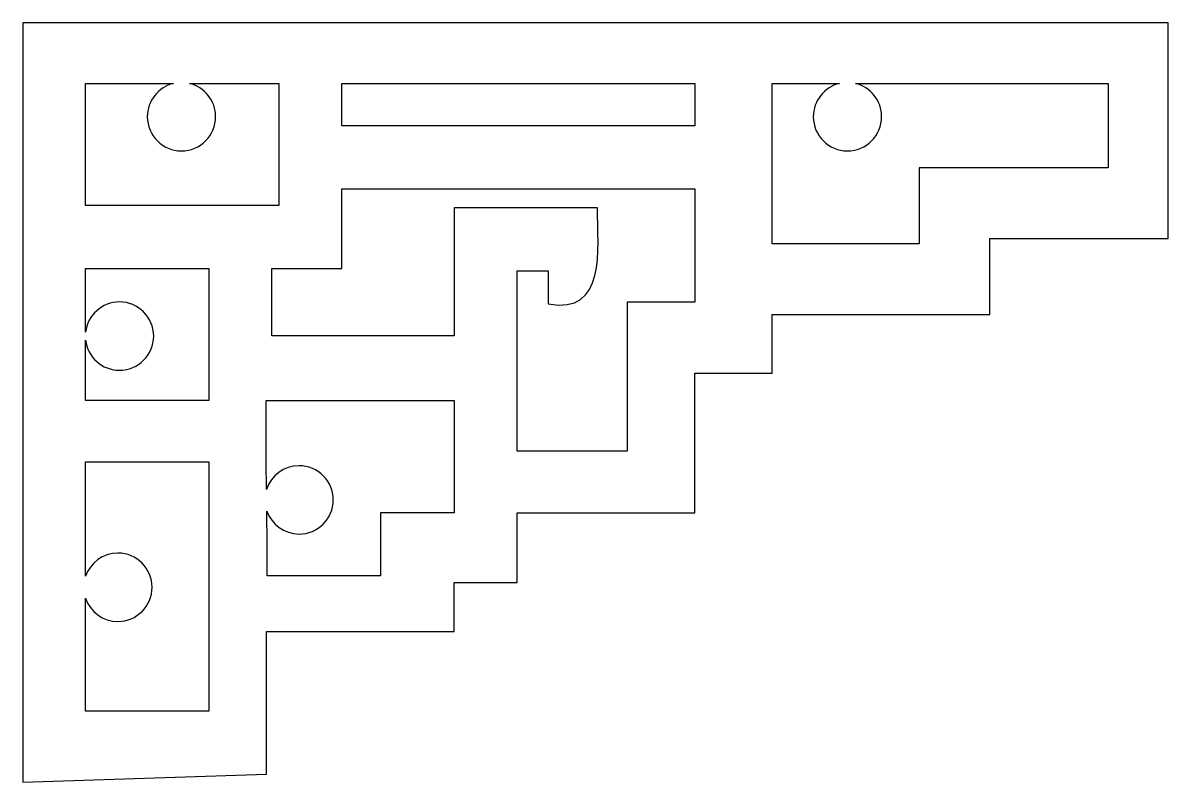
# Model space of a CAD drawing. Header units: centimetres. Extents: x -16.14 to -8.66, y 4.05 to 9.
import ezdxf

# ---------------------------------------------------------------- set-up
doc = ezdxf.new("R2010")
doc.units = ezdxf.units.CM
doc.header["$MEASUREMENT"] = 0
doc.layers.add('layer 1', color=7, linetype='Continuous')

msp = doc.modelspace()

# ---------------------------------------------------------------- linework, layer by layer
at = {"layer": 'layer 1', "color": 250}
for points, knots in [([(-16.13614, 4.04574), (-16.13614, 4.04574), (-16.13614, 9.00076), (-16.13614, 9.00076), (-16.13614, 9.00076), (-16.13614, 9.00076), (-8.66036, 9.00076), (-8.66036, 9.00076), (-8.66036, 9.00076), (-8.66036, 9.00076), (-8.66036, 7.59296), (-8.66036, 7.59296), (-8.66036, 7.59296), (-8.66036, 7.59296), (-9.82408, 7.59296), (-9.82408, 7.59296), (-9.82408, 7.59296), (-9.82408, 7.59296), (-9.82408, 7.09709), (-9.82408, 7.09709), (-9.82408, 7.09709), (-9.82408, 7.09709), (-11.24517, 7.09709), (-11.24517, 7.09709), (-11.24517, 7.09709), (-11.24517, 7.09709), (-11.24517, 6.71499), (-11.24517, 6.71499), (-11.24517, 6.71499), (-11.24517, 6.71499), (-11.74944, 6.71499), (-11.74944, 6.71499), (-11.74944, 6.71499), (-11.74944, 6.71499), (-11.74944, 5.80337), (-11.74944, 5.80337), (-11.74944, 5.80337), (-11.74944, 5.80337), (-12.90983, 5.80337), (-12.90983, 5.80337), (-12.90983, 5.80337), (-12.90983, 5.80337), (-12.90983, 5.34797), (-12.90983, 5.34797), (-12.90983, 5.34797), (-12.90983, 5.34797), (-13.32069, 5.34797), (-13.32069, 5.34797), (-13.32069, 5.34797), (-13.32069, 5.34797), (-13.32069, 5.02824), (-13.32069, 5.02824), (-13.32069, 5.02824), (-13.32069, 5.02824), (-14.54549, 5.02822), (-14.54549, 5.02822), (-14.54549, 5.02822), (-14.54549, 5.02822), (-14.54549, 4.0971), (-14.54549, 4.0971), (-14.54549, 4.0971), (-14.54549, 4.0971), (-16.13614, 4.04574), (-16.13614, 4.04574)], [0, 0, 0, 0, 0.0588235, 0.0588235, 0.0588235, 0.0588235, 0.1176471, 0.1176471, 0.1176471, 0.1176471, 0.1764706, 0.1764706, 0.1764706, 0.1764706, 0.2352941, 0.2352941, 0.2352941, 0.2352941, 0.2941176, 0.2941176, 0.2941176, 0.2941176, 0.3529412, 0.3529412, 0.3529412, 0.3529412, 0.4117647, 0.4117647, 0.4117647, 0.4117647, 0.4705882, 0.4705882, 0.4705882, 0.4705882, 0.5294118, 0.5294118, 0.5294118, 0.5294118, 0.5882353, 0.5882353, 0.5882353, 0.5882353, 0.6470588, 0.6470588, 0.6470588, 0.6470588, 0.7058824, 0.7058824, 0.7058824, 0.7058824, 0.7647059, 0.7647059, 0.7647059, 0.7647059, 0.8235294, 0.8235294, 0.8235294, 0.8235294, 0.8823529, 0.8823529, 0.8823529, 0.8823529, 1, 1, 1, 1]), ([(-15.04829, 8.60523), (-14.95069, 8.58146), (-14.87785, 8.49323), (-14.87785, 8.38848), (-14.87785, 8.38848), (-14.87785, 8.2656), (-14.97806, 8.16539), (-15.10093, 8.16539), (-15.10093, 8.16539), (-15.22381, 8.16539), (-15.32402, 8.2656), (-15.32402, 8.38848), (-15.32402, 8.38848), (-15.32402, 8.49323), (-15.25122, 8.58146), (-15.15361, 8.60523), (-15.15361, 8.60523), (-15.26339, 8.60523), (-15.41541, 8.60523), (-15.72725, 8.60523), (-15.72725, 8.60523), (-15.72725, 8.60523), (-15.72725, 7.8081), (-15.72725, 7.8081), (-15.72725, 7.8081), (-15.72725, 7.8081), (-14.46442, 7.8081), (-14.46442, 7.8081), (-14.46442, 7.8081), (-14.46442, 7.8081), (-14.46442, 8.60523), (-14.46442, 8.60523), (-14.46442, 8.60523), (-14.81239, 8.60523), (-14.92959, 8.60523), (-15.04829, 8.60523)], [0, 0, 0, 0, 0.1, 0.1, 0.1, 0.1, 0.2, 0.2, 0.2, 0.2, 0.3, 0.3, 0.3, 0.3, 0.4, 0.4, 0.4, 0.4, 0.5, 0.5, 0.5, 0.5, 0.6, 0.6, 0.6, 0.6, 0.7, 0.7, 0.7, 0.7, 0.8, 0.8, 0.8, 0.8, 1, 1, 1, 1]), ([(-11.74944, 8.32968), (-11.74944, 8.32968), (-11.74944, 8.60523), (-11.74944, 8.60523), (-11.74944, 8.60523), (-11.74944, 8.60523), (-14.05356, 8.60523), (-14.05356, 8.60523), (-14.05356, 8.60523), (-14.05356, 8.60523), (-14.05356, 8.32968), (-14.05356, 8.32968), (-14.05356, 8.32968), (-14.05356, 8.32968), (-11.74944, 8.32968), (-11.74944, 8.32968)], [0, 0, 0, 0, 0.2, 0.2, 0.2, 0.2, 0.4, 0.4, 0.4, 0.4, 0.6, 0.6, 0.6, 0.6, 1, 1, 1, 1]), ([(-10.70069, 8.60523), (-10.60309, 8.58146), (-10.53024, 8.49323), (-10.53024, 8.38848), (-10.53024, 8.38848), (-10.53024, 8.2656), (-10.63045, 8.16539), (-10.75333, 8.16539), (-10.75333, 8.16539), (-10.87621, 8.16539), (-10.97642, 8.2656), (-10.97642, 8.38848), (-10.97642, 8.38848), (-10.97642, 8.49323), (-10.90362, 8.58146), (-10.80601, 8.60523), (-10.80601, 8.60523), (-10.95199, 8.60523), (-11.08385, 8.60523), (-11.24519, 8.60523), (-11.24519, 8.60523), (-11.24519, 8.60523), (-11.24519, 7.55931), (-11.24519, 7.55931), (-11.24519, 7.55931), (-11.24519, 7.55931), (-10.2863, 7.55931), (-10.2863, 7.55931), (-10.2863, 7.55931), (-10.2863, 7.55931), (-10.2863, 8.0552), (-10.2863, 8.0552), (-10.2863, 8.0552), (-10.2863, 8.0552), (-9.05146, 8.0552), (-9.05146, 8.0552), (-9.05146, 8.0552), (-9.05146, 8.0552), (-9.05146, 8.60523), (-9.05146, 8.60523), (-9.05146, 8.60523), (-9.95881, 8.60523), (-10.3814, 8.60523), (-10.70069, 8.60523)], [0, 0, 0, 0, 0.0833333, 0.0833333, 0.0833333, 0.0833333, 0.1666667, 0.1666667, 0.1666667, 0.1666667, 0.25, 0.25, 0.25, 0.25, 0.3333333, 0.3333333, 0.3333333, 0.3333333, 0.4166667, 0.4166667, 0.4166667, 0.4166667, 0.5, 0.5, 0.5, 0.5, 0.5833333, 0.5833333, 0.5833333, 0.5833333, 0.6666667, 0.6666667, 0.6666667, 0.6666667, 0.75, 0.75, 0.75, 0.75, 0.8333333, 0.8333333, 0.8333333, 0.8333333, 1, 1, 1, 1]), ([(-14.51197, 7.39724), (-14.51197, 7.39724), (-14.51197, 6.95817), (-14.51197, 6.95817), (-14.51197, 6.95817), (-14.51197, 6.95817), (-13.3207, 6.95817), (-13.3207, 6.95817), (-13.3207, 6.95817), (-13.3207, 6.95817), (-13.3207, 7.7936), (-13.3207, 7.7936), (-13.3207, 7.7936), (-13.3207, 7.7936), (-12.38566, 7.7936), (-12.38566, 7.7936), (-12.38566, 7.7936), (-12.38515, 7.52273), (-12.32299, 7.09368), (-12.70787, 7.16767), (-12.70787, 7.16767), (-12.70787, 7.16767), (-12.70787, 7.38273), (-12.70787, 7.38273), (-12.70787, 7.38273), (-12.70787, 7.38273), (-12.90983, 7.38273), (-12.90983, 7.38273), (-12.90983, 7.38273), (-12.90983, 7.38273), (-12.90983, 6.20529), (-12.90983, 6.20529), (-12.90983, 6.20529), (-12.90983, 6.20529), (-12.19129, 6.20529), (-12.19129, 6.20529), (-12.19129, 6.20529), (-12.19129, 6.20529), (-12.19129, 7.17721), (-12.19129, 7.17721), (-12.19129, 7.17721), (-12.19129, 7.17721), (-11.74944, 7.17721), (-11.74944, 7.17721), (-11.74944, 7.17721), (-11.74944, 7.17721), (-11.74944, 7.91881), (-11.74944, 7.91881), (-11.74944, 7.91881), (-11.74944, 7.91881), (-14.05356, 7.91881), (-14.05356, 7.91881), (-14.05356, 7.91881), (-14.05356, 7.91881), (-14.05356, 7.39724), (-14.05356, 7.39724), (-14.05356, 7.39724), (-14.05356, 7.39724), (-14.51197, 7.39724), (-14.51197, 7.39724)], [0, 0, 0, 0, 0.0625, 0.0625, 0.0625, 0.0625, 0.125, 0.125, 0.125, 0.125, 0.1875, 0.1875, 0.1875, 0.1875, 0.25, 0.25, 0.25, 0.25, 0.3125, 0.3125, 0.3125, 0.3125, 0.375, 0.375, 0.375, 0.375, 0.4375, 0.4375, 0.4375, 0.4375, 0.5, 0.5, 0.5, 0.5, 0.5625, 0.5625, 0.5625, 0.5625, 0.625, 0.625, 0.625, 0.625, 0.6875, 0.6875, 0.6875, 0.6875, 0.75, 0.75, 0.75, 0.75, 0.8125, 0.8125, 0.8125, 0.8125, 0.875, 0.875, 0.875, 0.875, 1, 1, 1, 1]), ([(-15.5056, 7.17966), (-15.38273, 7.17966), (-15.28252, 7.07945), (-15.28252, 6.95657), (-15.28252, 6.95657), (-15.28252, 6.8337), (-15.38273, 6.73349), (-15.5056, 6.73349), (-15.5056, 6.73349), (-15.61989, 6.73349), (-15.71458, 6.82017), (-15.72725, 6.93116), (-15.72725, 6.93116), (-15.72725, 6.81616), (-15.72725, 6.73682), (-15.72725, 6.53733), (-15.72725, 6.53733), (-15.72725, 6.53733), (-14.92284, 6.53733), (-14.92284, 6.53733), (-14.92284, 6.53733), (-14.92284, 6.53733), (-14.92284, 7.39724), (-14.92284, 7.39724), (-14.92284, 7.39724), (-14.92284, 7.39724), (-15.72725, 7.39724), (-15.72725, 7.39724), (-15.72725, 7.39724), (-15.72725, 7.19098), (-15.72725, 7.07065), (-15.72725, 6.98194), (-15.72725, 6.98194), (-15.71458, 7.09294), (-15.61989, 7.17966), (-15.5056, 7.17966)], [0, 0, 0, 0, 0.1, 0.1, 0.1, 0.1, 0.2, 0.2, 0.2, 0.2, 0.3, 0.3, 0.3, 0.3, 0.4, 0.4, 0.4, 0.4, 0.5, 0.5, 0.5, 0.5, 0.6, 0.6, 0.6, 0.6, 0.7, 0.7, 0.7, 0.7, 0.8, 0.8, 0.8, 0.8, 1, 1, 1, 1]), ([(-14.33309, 6.11092), (-14.21022, 6.11092), (-14.11001, 6.01071), (-14.11001, 5.88783), (-14.11001, 5.88783), (-14.11001, 5.76496), (-14.21022, 5.66474), (-14.33309, 5.66474), (-14.33309, 5.66474), (-14.43034, 5.66474), (-14.51337, 5.72748), (-14.5438, 5.81456), (-14.5438, 5.81456), (-14.54258, 5.71805), (-14.54167, 5.59529), (-14.54188, 5.39235), (-14.54188, 5.39235), (-14.54188, 5.39235), (-13.80183, 5.39227), (-13.80183, 5.39227), (-13.80183, 5.39227), (-13.80183, 5.39227), (-13.80183, 5.80337), (-13.80183, 5.80337), (-13.80183, 5.80337), (-13.80183, 5.80337), (-13.3207, 5.80337), (-13.3207, 5.80337), (-13.3207, 5.80337), (-13.3207, 5.80337), (-13.3207, 6.53733), (-13.3207, 6.53733), (-13.3207, 6.53733), (-13.3207, 6.53733), (-14.54906, 6.53733), (-14.54906, 6.53733), (-14.54906, 6.53733), (-14.54906, 6.32953), (-14.54754, 6.05714), (-14.5459, 5.95477), (-14.5459, 5.95477), (-14.51736, 6.0451), (-14.43266, 6.11092), (-14.33309, 6.11092)], [0, 0, 0, 0, 0.0833333, 0.0833333, 0.0833333, 0.0833333, 0.1666667, 0.1666667, 0.1666667, 0.1666667, 0.25, 0.25, 0.25, 0.25, 0.3333333, 0.3333333, 0.3333333, 0.3333333, 0.4166667, 0.4166667, 0.4166667, 0.4166667, 0.5, 0.5, 0.5, 0.5, 0.5833333, 0.5833333, 0.5833333, 0.5833333, 0.6666667, 0.6666667, 0.6666667, 0.6666667, 0.75, 0.75, 0.75, 0.75, 0.8333333, 0.8333333, 0.8333333, 0.8333333, 1, 1, 1, 1]), ([(-15.51597, 5.54023), (-15.3931, 5.54023), (-15.29289, 5.44002), (-15.29289, 5.31714), (-15.29289, 5.31714), (-15.29289, 5.19427), (-15.3931, 5.09406), (-15.51597, 5.09406), (-15.51597, 5.09406), (-15.61381, 5.09406), (-15.69729, 5.15757), (-15.72725, 5.24547), (-15.72725, 5.24547), (-15.72725, 5.24547), (-15.72725, 4.50797), (-15.72725, 4.50797), (-15.72725, 4.50797), (-15.72725, 4.50797), (-14.92285, 4.50797), (-14.92285, 4.50797), (-14.92285, 4.50797), (-14.92285, 5.31869), (-14.92285, 5.01126), (-14.92285, 6.13536), (-14.92285, 6.13536), (-14.92285, 6.13536), (-15.72725, 6.13536), (-15.72725, 6.13536), (-15.72725, 6.13536), (-15.72725, 6.13536), (-15.72725, 5.38878), (-15.72725, 5.38878), (-15.72725, 5.38878), (-15.69729, 5.47668), (-15.61381, 5.54023), (-15.51597, 5.54023)], [0, 0, 0, 0, 0.1, 0.1, 0.1, 0.1, 0.2, 0.2, 0.2, 0.2, 0.3, 0.3, 0.3, 0.3, 0.4, 0.4, 0.4, 0.4, 0.5, 0.5, 0.5, 0.5, 0.6, 0.6, 0.6, 0.6, 0.7, 0.7, 0.7, 0.7, 0.8, 0.8, 0.8, 0.8, 1, 1, 1, 1])]:
    msp.add_open_spline(points, degree=3, knots=knots, dxfattribs=at)

doc.saveas('drawing.dxf')
